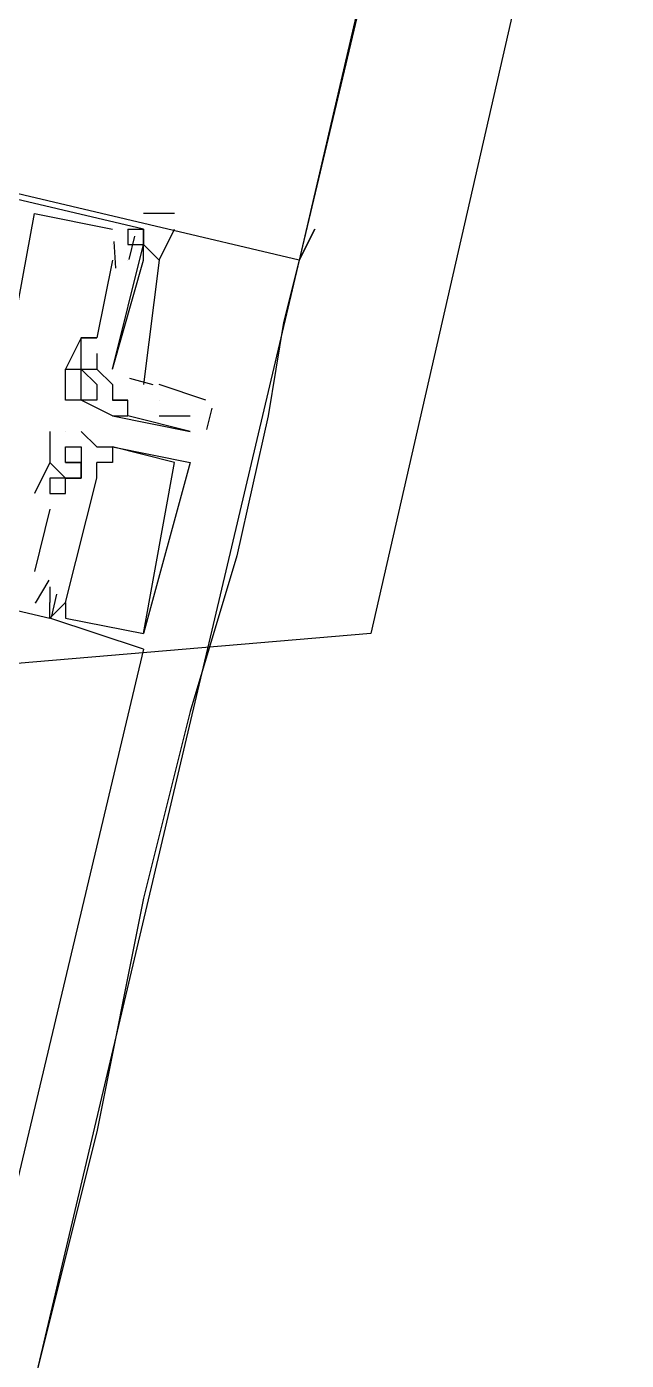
# Model space of a CAD drawing. Header units: feet. Extents: x -84 to 198, y -22 to 181.
# Drawn here: x 135.033 to 135.547, y 105.155 to 106.298 of the extents above; entities that cross this region are included whole.
import ezdxf

# ---------------------------------------------------------------- set-up
doc = ezdxf.new("R2010")
doc.units = ezdxf.units.FT
for name, color, linetype in [('A-AREA-UNIDAD', 30, 'CONTINUOUS'), ('A-LINEA', 7, 'CONTINUOUS'), ('A-MURO-CONCRETO', 8, 'CONTINUOUS')]:
    doc.layers.add(name, color=color, linetype=linetype)

msp = doc.modelspace()

# ---------------------------------------------------------------- linework, layer by layer
at = {"layer": 'A-AREA-UNIDAD'}
msp.add_lwpolyline([(135.92, 108.3733), (135.328, 105.7778), (134.272, 105.6889), (134.24, 106.0444), (121.312, 109.0133), (121.28, 110.1333), (121.6, 111.4133), (118.752, 112.0533), (118.592, 112.3378), (112.56, 113.7244), (109.632, 101.6533), (108.56, 101.6533), (99.6, 103.8044), (98.272, 103.8933)], dxfattribs=at)
at = {"layer": 'A-LINEA'}
for p, q in [((135.04, 106.1378), (135.04, 106.1378)), ((135.04, 106.1378), (135.04, 106.1378)), ((135.04, 106.1378), (135.04, 106.1378)), ((135.04, 106.1378), (135.04, 106.1378)), ((135.04, 106.1378), (135.04, 106.1378)), ((135.04, 106.1378), (135.04, 106.1378)), ((135.16, 106.1378), (135.1333, 106.1378)), ((135.16, 106.1378), (135.1333, 106.1378)), ((135.1067, 106.1244), (135.1067, 106.1244)), ((135.1067, 106.1244), (135.1067, 106.1244)), ((135.1067, 106.1244), (135.1067, 106.1244)), ((135.1067, 106.1244), (135.1067, 106.1244)), ((135.1067, 106.1244), (135.1067, 106.1244)), ((135.1067, 106.1244), (135.1067, 106.1244)), ((135.12, 106.1244), (135.12, 106.1244)), ((135.12, 106.1244), (135.12, 106.1244)), ((135.12, 106.1244), (135.12, 106.1244)), ((135.12, 106.1244), (135.12, 106.1244)), ((135.12, 106.1244), (135.12, 106.1244)), ((135.12, 106.1244), (135.12, 106.1244)), ((135.1333, 106.1244), (135.1333, 106.1244)), ((135.1333, 106.1244), (135.1333, 106.1244)), ((135.1333, 106.1244), (135.1333, 106.1244)), ((135.1333, 106.1244), (135.1333, 106.1244)), ((135.1333, 106.1244), (135.1333, 106.1244)), ((135.1333, 106.1244), (135.1333, 106.1244)), ((135.1333, 106.1244), (135.1333, 106.1244)), ((135.1333, 106.1244), (135.1333, 106.1244)), ((135.1333, 106.1244), (135.1333, 106.1244)), ((135.1333, 106.1244), (135.1333, 106.1244)), ((135.1333, 106.1244), (135.1333, 106.1244)), ((135.1333, 106.1244), (135.1333, 106.1244)), ((135.1333, 106.1244), (135.1333, 106.1244)), ((135.1333, 106.1244), (135.1333, 106.1244)), ((135.1067, 106.1111), (135.1067, 106.1111)), ((135.1067, 106.1111), (135.1067, 106.1111)), ((135.1067, 106.1111), (135.1067, 106.1111)), ((135.1067, 106.1111), (135.1067, 106.1111)), ((135.1067, 106.1111), (135.1067, 106.1111)), ((135.1067, 106.1111), (135.1067, 106.1111)), ((135.1079, 106.1136), (135.1095, 106.0909)), ((135.1079, 106.1136), (135.1095, 106.0909)), ((135.1079, 106.1136), (135.1095, 106.0909)), ((135.1079, 106.1136), (135.1095, 106.0909)), ((135.1079, 106.1136), (135.1095, 106.0909)), ((135.1079, 106.1136), (135.1095, 106.0909)), ((135.12, 106.1111), (135.12, 106.1111)), ((135.12, 106.1111), (135.12, 106.1111)), ((135.12, 106.1111), (135.12, 106.1111)), ((135.12, 106.1111), (135.12, 106.1111)), ((135.12, 106.1111), (135.12, 106.1111)), ((135.12, 106.1111), (135.12, 106.1111)), ((135.12, 106.1111), (135.12, 106.1111)), ((135.12, 106.1111), (135.12, 106.1111)), ((135.12, 106.1111), (135.12, 106.1111)), ((135.12, 106.1111), (135.12, 106.1111)), ((135.12, 106.1111), (135.12, 106.1111)), ((135.12, 106.1111), (135.12, 106.1111)), ((135.1257, 106.1184), (135.1209, 106.0984)), ((135.1257, 106.1184), (135.1209, 106.0984)), ((135.1257, 106.1184), (135.1209, 106.0984)), ((135.1257, 106.1184), (135.1209, 106.0984)), ((135.1257, 106.1184), (135.1209, 106.0984)), ((135.1257, 106.1184), (135.1209, 106.0984)), ((135.1333, 106.1111), (135.1333, 106.1111)), ((135.1333, 106.1111), (135.1333, 106.1111)), ((135.1333, 106.1111), (135.1333, 106.1111)), ((135.1333, 106.1111), (135.1333, 106.1111)), ((135.1333, 106.1111), (135.1333, 106.1111)), ((135.1333, 106.1111), (135.1333, 106.1111)), ((135.1333, 106.1111), (135.1333, 106.1111)), ((135.1333, 106.1111), (135.1333, 106.1111)), ((135.1333, 106.1111), (135.1333, 106.1111)), ((135.1333, 106.1111), (135.1333, 106.1111)), ((135.1333, 106.1111), (135.1333, 106.1111)), ((135.1333, 106.1111), (135.1333, 106.1111)), ((135.2667, 106.0978), (132.2533, 93.3378)), ((135.1067, 106.0978), (135.0933, 106.0311)), ((135.1067, 106.0978), (135.0933, 106.0311)), ((135.1067, 106.0978), (135.0933, 106.0311)), ((135.1067, 106.0978), (135.0933, 106.0311)), ((135.1067, 106.0978), (135.0933, 106.0311)), ((135.1067, 106.0978), (135.0933, 106.0311)), ((135.1067, 106.0978), (135.1067, 106.0978)), ((135.1067, 106.0978), (135.1067, 106.0978)), ((135.1067, 106.0978), (135.1067, 106.0978)), ((135.1067, 106.0978), (135.1067, 106.0978)), ((135.1067, 106.0978), (135.1067, 106.0978)), ((135.1067, 106.0978), (135.1067, 106.0978)), ((135.12, 106.0978), (135.12, 106.0978)), ((135.12, 106.0978), (135.12, 106.0978)), ((135.12, 106.0978), (135.12, 106.0978)), ((135.12, 106.0978), (135.12, 106.0978)), ((135.12, 106.0978), (135.12, 106.0978)), ((135.12, 106.0978), (135.12, 106.0978)), ((135.12, 106.0978), (135.12, 106.0978)), ((135.12, 106.0978), (135.12, 106.0978)), ((135.12, 106.0978), (135.12, 106.0978)), ((135.12, 106.0978), (135.12, 106.0978)), ((135.12, 106.0978), (135.12, 106.0978)), ((135.12, 106.0978), (135.12, 106.0978)), ((135.1333, 106.0978), (135.1333, 106.0978)), ((135.1333, 106.0978), (135.1333, 106.0978)), ((135.1333, 106.0978), (135.1333, 106.0978)), ((135.1333, 106.0978), (135.1333, 106.0978)), ((135.1333, 106.0978), (135.1333, 106.0978)), ((135.1333, 106.0978), (135.1333, 106.0978)), ((135.1333, 106.0978), (135.1333, 106.0978)), ((135.1333, 106.0978), (135.1333, 106.0978)), ((135.1333, 106.0978), (135.1333, 106.0978)), ((135.1333, 106.0978), (135.1333, 106.0978)), ((135.1333, 106.0978), (135.1333, 106.0978)), ((135.1333, 106.0978), (135.1333, 106.0978)), ((135.08, 106.0311), (135.08, 106.0311)), ((135.08, 106.0311), (135.08, 106.0311)), ((135.08, 106.0311), (135.08, 106.0311)), ((135.08, 106.0311), (135.08, 106.0311)), ((135.08, 106.0311), (135.08, 106.0311)), ((135.08, 106.0311), (135.08, 106.0311)), ((135.08, 106.0311), (135.08, 106.0311)), ((135.08, 106.0311), (135.08, 106.0311)), ((135.08, 106.0311), (135.08, 106.0311)), ((135.08, 106.0311), (135.08, 106.0311)), ((135.08, 106.0311), (135.08, 106.0311)), ((135.08, 106.0311), (135.08, 106.0311)), ((135.0933, 106.0311), (135.0933, 106.0311)), ((135.0933, 106.0311), (135.0933, 106.0311)), ((135.0933, 106.0311), (135.0933, 106.0311)), ((135.0933, 106.0311), (135.0933, 106.0311)), ((135.0933, 106.0311), (135.0933, 106.0311)), ((135.0933, 106.0311), (135.0933, 106.0311)), ((135.0933, 106.0311), (135.0933, 106.0311)), ((135.0933, 106.0311), (135.0933, 106.0311)), ((135.0933, 106.0311), (135.0933, 106.0311)), ((135.0933, 106.0311), (135.0933, 106.0311)), ((135.0933, 106.0311), (135.0933, 106.0311)), ((135.0933, 106.0311), (135.0933, 106.0311)), ((135.08, 106.0178), (135.08, 106.0178)), ((135.08, 106.0178), (135.08, 106.0178)), ((135.08, 106.0178), (135.08, 106.0178)), ((135.08, 106.0178), (135.08, 106.0178)), ((135.08, 106.0178), (135.08, 106.0178)), ((135.08, 106.0178), (135.08, 106.0178)), ((135.0933, 106.0178), (135.0933, 106.0178)), ((135.0933, 106.0178), (135.0933, 106.0178)), ((135.0933, 106.0178), (135.0933, 106.0178)), ((135.0933, 106.0178), (135.0933, 106.0178)), ((135.0933, 106.0178), (135.0933, 106.0178)), ((135.0933, 106.0178), (135.0933, 106.0178)), ((135.0667, 106.0044), (135.0667, 106.0044)), ((135.0667, 106.0044), (135.0667, 106.0044)), ((135.0667, 106.0044), (135.0667, 106.0044)), ((135.0667, 106.0044), (135.0667, 106.0044)), ((135.0667, 106.0044), (135.0667, 106.0044)), ((135.0667, 106.0044), (135.0667, 106.0044)), ((135.0667, 106.0044), (135.0667, 106.0044)), ((135.0667, 106.0044), (135.0667, 106.0044)), ((135.08, 106.0044), (135.08, 106.0044)), ((135.08, 106.0044), (135.08, 106.0044)), ((135.08, 106.0044), (135.08, 106.0044)), ((135.08, 106.0044), (135.08, 106.0044)), ((135.08, 106.0044), (135.08, 106.0044)), ((135.08, 106.0044), (135.08, 106.0044)), ((135.08, 106.0044), (135.08, 106.0044)), ((135.08, 106.0044), (135.08, 106.0044)), ((135.08, 106.0044), (135.08, 106.0044)), ((135.08, 106.0044), (135.08, 106.0044)), ((135.08, 106.0044), (135.08, 106.0044)), ((135.08, 106.0044), (135.08, 106.0044)), ((135.0933, 106.0044), (135.0933, 106.0044)), ((135.0933, 106.0044), (135.0933, 106.0044)), ((135.0933, 106.0044), (135.0933, 106.0044)), ((135.0933, 106.0044), (135.0933, 106.0044)), ((135.0933, 106.0044), (135.0933, 106.0044)), ((135.0933, 106.0044), (135.0933, 106.0044)), ((135.0933, 106.0044), (135.0933, 106.0044)), ((135.0933, 106.0044), (135.0933, 106.0044)), ((135.1067, 106.0044), (135.1067, 106.0044)), ((135.1067, 106.0044), (135.1067, 106.0044)), ((135.1067, 106.0044), (135.1067, 106.0044)), ((135.1067, 106.0044), (135.1067, 106.0044)), ((135.1067, 106.0044), (135.1067, 106.0044)), ((135.1067, 106.0044), (135.1067, 106.0044)), ((135.1215, 105.9967), (135.1414, 105.9911)), ((135.1215, 105.9967), (135.1414, 105.9911)), ((135.1215, 105.9967), (135.1414, 105.9911)), ((135.1215, 105.9967), (135.1414, 105.9911)), ((135.1215, 105.9967), (135.1414, 105.9911)), ((135.1215, 105.9967), (135.1414, 105.9911)), ((135.0933, 105.9911), (135.0933, 105.9911)), ((135.0933, 105.9911), (135.0933, 105.9911)), ((135.1067, 105.9911), (135.1067, 105.9911)), ((135.1067, 105.9911), (135.1067, 105.9911)), ((135.1067, 105.9911), (135.1067, 105.9911)), ((135.1067, 105.9911), (135.1067, 105.9911)), ((135.1067, 105.9911), (135.1067, 105.9911)), ((135.1067, 105.9911), (135.1067, 105.9911)), ((135.1067, 105.9911), (135.1067, 105.9911)), ((135.1067, 105.9911), (135.1067, 105.9911)), ((135.1867, 105.9778), (135.1467, 105.9911)), ((135.1867, 105.9778), (135.1467, 105.9911)), ((135.0667, 105.9778), (135.0667, 105.9778)), ((135.0667, 105.9778), (135.0667, 105.9778)), ((135.08, 105.9778), (135.08, 105.9778)), ((135.08, 105.9778), (135.08, 105.9778)), ((135.08, 105.9778), (135.08, 105.9778)), ((135.08, 105.9778), (135.08, 105.9778)), ((135.0933, 105.9778), (135.0933, 105.9778)), ((135.0933, 105.9778), (135.0933, 105.9778)), ((135.1067, 105.9778), (135.1067, 105.9778)), ((135.1067, 105.9778), (135.1067, 105.9778)), ((135.1067, 105.9778), (135.1067, 105.9778)), ((135.1067, 105.9778), (135.1067, 105.9778)), ((135.1067, 105.9778), (135.1067, 105.9778)), ((135.1067, 105.9778), (135.1067, 105.9778)), ((135.12, 105.9778), (135.12, 105.9778)), ((135.12, 105.9778), (135.12, 105.9778)), ((135.12, 105.9778), (135.12, 105.9778)), ((135.12, 105.9778), (135.12, 105.9778)), ((135.12, 105.9778), (135.12, 105.9778)), ((135.12, 105.9778), (135.12, 105.9778)), ((135.1467, 105.9778), (135.1467, 105.9778)), ((135.1467, 105.9778), (135.1467, 105.9778)), ((135.1067, 105.9644), (135.1067, 105.9644)), ((135.1067, 105.9644), (135.1067, 105.9644)), ((135.1067, 105.9644), (135.1067, 105.9644)), ((135.1067, 105.9644), (135.1067, 105.9644)), ((135.12, 105.9644), (135.12, 105.9644)), ((135.12, 105.9644), (135.12, 105.9644)), ((135.12, 105.9644), (135.12, 105.9644)), ((135.12, 105.9644), (135.12, 105.9644)), ((135.12, 105.9644), (135.12, 105.9644)), ((135.12, 105.9644), (135.12, 105.9644)), ((135.1467, 105.9644), (135.1733, 105.9644)), ((135.1467, 105.9644), (135.1733, 105.9644)), ((135.1917, 105.971), (135.1873, 105.9527)), ((135.1917, 105.971), (135.1873, 105.9527)), ((135.0533, 105.9511), (135.0533, 105.9511)), ((135.0533, 105.9511), (135.0533, 105.9511)), ((135.0533, 105.9511), (135.0533, 105.9511)), ((135.0533, 105.9511), (135.0533, 105.9511)), ((135.0533, 105.9511), (135.0533, 105.9511)), ((135.0533, 105.9511), (135.0533, 105.9511)), ((135.0667, 105.9511), (135.0667, 105.9511)), ((135.0667, 105.9511), (135.0667, 105.9511)), ((135.0667, 105.9511), (135.0667, 105.9511)), ((135.0667, 105.9511), (135.0667, 105.9511)), ((135.0667, 105.9511), (135.0667, 105.9511)), ((135.0667, 105.9511), (135.0667, 105.9511)), ((135.0667, 105.9511), (135.0667, 105.9511)), ((135.0667, 105.9511), (135.0667, 105.9511)), ((135.0667, 105.9511), (135.0667, 105.9511)), ((135.0667, 105.9511), (135.0667, 105.9511)), ((135.0667, 105.9511), (135.0667, 105.9511)), ((135.0667, 105.9511), (135.0667, 105.9511)), ((135.08, 105.9511), (135.08, 105.9511)), ((135.08, 105.9511), (135.08, 105.9511)), ((135.08, 105.9511), (135.08, 105.9511)), ((135.08, 105.9511), (135.08, 105.9511)), ((135.08, 105.9511), (135.08, 105.9511)), ((135.08, 105.9511), (135.08, 105.9511)), ((135.1733, 105.9511), (135.1733, 105.9511)), ((135.1733, 105.9511), (135.1733, 105.9511)), ((135.0667, 105.9378), (135.0667, 105.9378)), ((135.0667, 105.9378), (135.0667, 105.9378)), ((135.0667, 105.9378), (135.0667, 105.9378)), ((135.0667, 105.9378), (135.0667, 105.9378)), ((135.0667, 105.9378), (135.0667, 105.9378)), ((135.0667, 105.9378), (135.0667, 105.9378)), ((135.08, 105.9378), (135.08, 105.9378)), ((135.08, 105.9378), (135.08, 105.9378)), ((135.08, 105.9378), (135.08, 105.9378)), ((135.08, 105.9378), (135.08, 105.9378)), ((135.08, 105.9378), (135.08, 105.9378)), ((135.08, 105.9378), (135.08, 105.9378)), ((135.0933, 105.9378), (135.0933, 105.9378)), ((135.0933, 105.9378), (135.0933, 105.9378)), ((135.0933, 105.9378), (135.0933, 105.9378)), ((135.0933, 105.9378), (135.0933, 105.9378)), ((135.0933, 105.9378), (135.0933, 105.9378)), ((135.0933, 105.9378), (135.0933, 105.9378)), ((135.1067, 105.9378), (135.1067, 105.9378)), ((135.1067, 105.9378), (135.1067, 105.9378)), ((135.1067, 105.9378), (135.1067, 105.9378)), ((135.1067, 105.9378), (135.1067, 105.9378)), ((135.1067, 105.9378), (135.1067, 105.9378)), ((135.1067, 105.9378), (135.1067, 105.9378)), ((135.1067, 105.9378), (135.1067, 105.9378)), ((135.1067, 105.9378), (135.1067, 105.9378)), ((135.1067, 105.9378), (135.1067, 105.9378)), ((135.1067, 105.9378), (135.1067, 105.9378)), ((135.1067, 105.9378), (135.1067, 105.9378)), ((135.1067, 105.9378), (135.1067, 105.9378)), ((135.0533, 105.9244), (135.0533, 105.9244)), ((135.0533, 105.9244), (135.0533, 105.9244)), ((135.0533, 105.9244), (135.0533, 105.9244)), ((135.0533, 105.9244), (135.0533, 105.9244)), ((135.0533, 105.9244), (135.0533, 105.9244)), ((135.0533, 105.9244), (135.0533, 105.9244)), ((135.0533, 105.9244), (135.0533, 105.9244)), ((135.0533, 105.9244), (135.0533, 105.9244)), ((135.0533, 105.9244), (135.0533, 105.9244)), ((135.0533, 105.9244), (135.0533, 105.9244)), ((135.0533, 105.9244), (135.0533, 105.9244)), ((135.0533, 105.9244), (135.0533, 105.9244)), ((135.0667, 105.9244), (135.0667, 105.9244)), ((135.0667, 105.9244), (135.0667, 105.9244)), ((135.0667, 105.9244), (135.0667, 105.9244)), ((135.0667, 105.9244), (135.0667, 105.9244)), ((135.0667, 105.9244), (135.0667, 105.9244)), ((135.0667, 105.9244), (135.0667, 105.9244)), ((135.0667, 105.9244), (135.0667, 105.9244)), ((135.0667, 105.9244), (135.0667, 105.9244)), ((135.0667, 105.9244), (135.0667, 105.9244)), ((135.0667, 105.9244), (135.0667, 105.9244)), ((135.0667, 105.9244), (135.0667, 105.9244)), ((135.0667, 105.9244), (135.0667, 105.9244)), ((135.08, 105.9244), (135.08, 105.9244)), ((135.08, 105.9244), (135.08, 105.9244)), ((135.08, 105.9244), (135.08, 105.9244)), ((135.08, 105.9244), (135.08, 105.9244)), ((135.08, 105.9244), (135.08, 105.9244)), ((135.08, 105.9244), (135.08, 105.9244)), ((135.08, 105.9244), (135.08, 105.9244)), ((135.08, 105.9244), (135.08, 105.9244)), ((135.08, 105.9244), (135.08, 105.9244)), ((135.08, 105.9244), (135.08, 105.9244)), ((135.08, 105.9244), (135.08, 105.9244)), ((135.08, 105.9244), (135.08, 105.9244)), ((135.08, 105.9244), (135.08, 105.9244)), ((135.08, 105.9244), (135.08, 105.9244)), ((135.08, 105.9244), (135.08, 105.9244)), ((135.08, 105.9244), (135.08, 105.9244)), ((135.08, 105.9244), (135.08, 105.9244)), ((135.08, 105.9244), (135.08, 105.9244)), ((135.08, 105.9244), (135.08, 105.9244)), ((135.08, 105.9244), (135.08, 105.9244)), ((135.08, 105.9244), (135.08, 105.9244)), ((135.08, 105.9244), (135.08, 105.9244)), ((135.08, 105.9244), (135.08, 105.9244)), ((135.08, 105.9244), (135.08, 105.9244)), ((135.0933, 105.9111), (135.0933, 105.9244)), ((135.0933, 105.9244), (135.0933, 105.9244)), ((135.0933, 105.9111), (135.0933, 105.9244)), ((135.0933, 105.9244), (135.0933, 105.9244)), ((135.0933, 105.9111), (135.0933, 105.9244)), ((135.0933, 105.9244), (135.0933, 105.9244)), ((135.0933, 105.9111), (135.0933, 105.9244)), ((135.0933, 105.9244), (135.0933, 105.9244)), ((135.0933, 105.9111), (135.0933, 105.9244)), ((135.0933, 105.9244), (135.0933, 105.9244)), ((135.0933, 105.9111), (135.0933, 105.9244)), ((135.0933, 105.9244), (135.0933, 105.9244)), ((135.1067, 105.9244), (135.1067, 105.9244)), ((135.1067, 105.9244), (135.1067, 105.9244)), ((135.1067, 105.9244), (135.1067, 105.9244)), ((135.1067, 105.9244), (135.1067, 105.9244)), ((135.1067, 105.9244), (135.1067, 105.9244)), ((135.1067, 105.9244), (135.1067, 105.9244)), ((135.16, 105.9244), (135.16, 105.9244)), ((135.16, 105.9244), (135.16, 105.9244)), ((135.16, 105.9244), (135.16, 105.9244)), ((135.16, 105.9244), (135.16, 105.9244)), ((135.16, 105.9244), (135.16, 105.9244)), ((135.16, 105.9244), (135.16, 105.9244)), ((135.1733, 105.9244), (135.1733, 105.9244)), ((135.1733, 105.9244), (135.1733, 105.9244)), ((135.1733, 105.9244), (135.1733, 105.9244)), ((135.1733, 105.9244), (135.1733, 105.9244)), ((135.1733, 105.9244), (135.1733, 105.9244)), ((135.1733, 105.9244), (135.1733, 105.9244)), ((135.0533, 105.9111), (135.0533, 105.9111)), ((135.0533, 105.9111), (135.0533, 105.9111)), ((135.0533, 105.9111), (135.0533, 105.9111)), ((135.0533, 105.9111), (135.0533, 105.9111)), ((135.0533, 105.9111), (135.0533, 105.9111)), ((135.0533, 105.9111), (135.0533, 105.9111)), ((135.0533, 105.9111), (135.0533, 105.9111)), ((135.0533, 105.9111), (135.0533, 105.9111)), ((135.0533, 105.9111), (135.0533, 105.9111)), ((135.0533, 105.9111), (135.0533, 105.9111)), ((135.0533, 105.9111), (135.0533, 105.9111)), ((135.0533, 105.9111), (135.0533, 105.9111)), ((135.0667, 105.8044), (135.0933, 105.9111)), ((135.0667, 105.9111), (135.0667, 105.9111)), ((135.0667, 105.9111), (135.0667, 105.9111)), ((135.0667, 105.9111), (135.0667, 105.9111)), ((135.0667, 105.8044), (135.0933, 105.9111)), ((135.0667, 105.9111), (135.0667, 105.9111)), ((135.0667, 105.9111), (135.0667, 105.9111)), ((135.0667, 105.9111), (135.0667, 105.9111)), ((135.0667, 105.8044), (135.0933, 105.9111)), ((135.0667, 105.9111), (135.0667, 105.9111)), ((135.0667, 105.9111), (135.0667, 105.9111)), ((135.0667, 105.9111), (135.0667, 105.9111)), ((135.0667, 105.8044), (135.0933, 105.9111)), ((135.0667, 105.9111), (135.0667, 105.9111)), ((135.0667, 105.9111), (135.0667, 105.9111)), ((135.0667, 105.9111), (135.0667, 105.9111)), ((135.0667, 105.8044), (135.0933, 105.9111)), ((135.0667, 105.9111), (135.0667, 105.9111)), ((135.0667, 105.9111), (135.0667, 105.9111)), ((135.0667, 105.9111), (135.0667, 105.9111)), ((135.0667, 105.8044), (135.0933, 105.9111)), ((135.0667, 105.9111), (135.0667, 105.9111)), ((135.0667, 105.9111), (135.0667, 105.9111)), ((135.0667, 105.9111), (135.0667, 105.9111)), ((135.08, 105.9111), (135.08, 105.9111)), ((135.08, 105.9111), (135.08, 105.9111)), ((135.08, 105.9111), (135.08, 105.9111)), ((135.08, 105.9111), (135.08, 105.9111)), ((135.08, 105.9111), (135.08, 105.9111)), ((135.08, 105.9111), (135.08, 105.9111)), ((135.08, 105.9111), (135.08, 105.9111)), ((135.08, 105.9111), (135.08, 105.9111)), ((135.08, 105.9111), (135.08, 105.9111)), ((135.08, 105.9111), (135.08, 105.9111)), ((135.08, 105.9111), (135.08, 105.9111)), ((135.08, 105.9111), (135.08, 105.9111)), ((135.08, 105.9111), (135.08, 105.9111)), ((135.08, 105.9111), (135.08, 105.9111)), ((135.08, 105.9111), (135.08, 105.9111)), ((135.08, 105.9111), (135.08, 105.9111)), ((135.08, 105.9111), (135.08, 105.9111)), ((135.08, 105.9111), (135.08, 105.9111)), ((135.08, 105.9111), (135.08, 105.9111)), ((135.08, 105.9111), (135.08, 105.9111)), ((135.08, 105.9111), (135.08, 105.9111)), ((135.08, 105.9111), (135.08, 105.9111)), ((135.08, 105.9111), (135.08, 105.9111)), ((135.08, 105.9111), (135.08, 105.9111)), ((135.08, 105.9111), (135.08, 105.9111)), ((135.08, 105.9111), (135.08, 105.9111)), ((135.08, 105.9111), (135.08, 105.9111)), ((135.08, 105.9111), (135.08, 105.9111)), ((135.08, 105.9111), (135.08, 105.9111)), ((135.08, 105.9111), (135.08, 105.9111)), ((135.0933, 105.9111), (135.0933, 105.9111)), ((135.0933, 105.9111), (135.0933, 105.9111)), ((135.0933, 105.9111), (135.0933, 105.9111)), ((135.0933, 105.9111), (135.0933, 105.9111)), ((135.0933, 105.9111), (135.0933, 105.9111)), ((135.0933, 105.9111), (135.0933, 105.9111)), ((135.0933, 105.9111), (135.0933, 105.9111)), ((135.0933, 105.9111), (135.0933, 105.9111)), ((135.0933, 105.9111), (135.0933, 105.9111)), ((135.0933, 105.9111), (135.0933, 105.9111)), ((135.0933, 105.9111), (135.0933, 105.9111)), ((135.0933, 105.9111), (135.0933, 105.9111)), ((135.04, 105.8978), (135.04, 105.8978)), ((135.04, 105.8978), (135.04, 105.8978)), ((135.04, 105.8978), (135.04, 105.8978)), ((135.04, 105.8978), (135.04, 105.8978)), ((135.04, 105.8978), (135.04, 105.8978)), ((135.04, 105.8978), (135.04, 105.8978)), ((135.0533, 105.8978), (135.0533, 105.8978)), ((135.0533, 105.8978), (135.0533, 105.8978)), ((135.0533, 105.8978), (135.0533, 105.8978)), ((135.0533, 105.8978), (135.0533, 105.8978)), ((135.0533, 105.8978), (135.0533, 105.8978)), ((135.0533, 105.8978), (135.0533, 105.8978)), ((135.0533, 105.8978), (135.0533, 105.8978)), ((135.0533, 105.8978), (135.0533, 105.8978)), ((135.0533, 105.8978), (135.0533, 105.8978)), ((135.0533, 105.8978), (135.0533, 105.8978)), ((135.0533, 105.8978), (135.0533, 105.8978)), ((135.0533, 105.8978), (135.0533, 105.8978)), ((135.0667, 105.8978), (135.0667, 105.8978)), ((135.0667, 105.8978), (135.0667, 105.8978)), ((135.0667, 105.8978), (135.0667, 105.8978)), ((135.0667, 105.8978), (135.0667, 105.8978)), ((135.0667, 105.8978), (135.0667, 105.8978)), ((135.0667, 105.8978), (135.0667, 105.8978)), ((135.0533, 105.8844), (135.04, 105.8311)), ((135.0533, 105.8844), (135.04, 105.8311)), ((135.0533, 105.8844), (135.04, 105.8311)), ((135.0533, 105.8844), (135.04, 105.8311)), ((135.0533, 105.8844), (135.04, 105.8311)), ((135.0533, 105.8844), (135.04, 105.8311)), ((135.0533, 105.8844), (135.0533, 105.8844)), ((135.0533, 105.8844), (135.0533, 105.8844)), ((135.0533, 105.8844), (135.0533, 105.8844)), ((135.0533, 105.8844), (135.0533, 105.8844)), ((135.0533, 105.8844), (135.0533, 105.8844)), ((135.0533, 105.8844), (135.0533, 105.8844)), ((135.04, 105.8311), (135.04, 105.8311)), ((135.04, 105.8311), (135.04, 105.8311)), ((135.04, 105.8311), (135.04, 105.8311)), ((135.04, 105.8311), (135.04, 105.8311)), ((135.04, 105.8311), (135.04, 105.8311)), ((135.04, 105.8311), (135.04, 105.8311)), ((135.0522, 105.8235), (135.0406, 105.804)), ((135.0522, 105.8235), (135.0406, 105.804)), ((135.0522, 105.8235), (135.0406, 105.804)), ((135.0522, 105.8235), (135.0406, 105.804)), ((135.0522, 105.8235), (135.0406, 105.804)), ((135.0522, 105.8235), (135.0406, 105.804)), ((135.0533, 105.8178), (135.0533, 105.8178)), ((135.0533, 105.8178), (135.0533, 105.8178)), ((135.0533, 105.8178), (135.0533, 105.8178)), ((135.0533, 105.8178), (135.0533, 105.8178)), ((135.0533, 105.8178), (135.0533, 105.8178)), ((135.0533, 105.8178), (135.0533, 105.8178)), ((135.04, 105.8044), (135.04, 105.8044)), ((135.04, 105.8044), (135.04, 105.8044)), ((135.04, 105.8044), (135.04, 105.8044)), ((135.04, 105.8044), (135.04, 105.8044)), ((135.04, 105.8044), (135.04, 105.8044)), ((135.04, 105.8044), (135.04, 105.8044)), ((135.04, 105.8044), (135.04, 105.8044)), ((135.04, 105.8044), (135.04, 105.8044)), ((135.04, 105.8044), (135.04, 105.8044)), ((135.04, 105.8044), (135.04, 105.8044)), ((135.04, 105.8044), (135.04, 105.8044)), ((135.04, 105.8044), (135.04, 105.8044)), ((135.0533, 105.8044), (135.0533, 105.8044)), ((135.0533, 105.8044), (135.0533, 105.8044)), ((135.0533, 105.8044), (135.0533, 105.8044)), ((135.0533, 105.8044), (135.0533, 105.8044)), ((135.0533, 105.8044), (135.0533, 105.8044)), ((135.0533, 105.8044), (135.0533, 105.8044)), ((135.0533, 105.8044), (135.0533, 105.8044)), ((135.0533, 105.8044), (135.0533, 105.8044)), ((135.0533, 105.8044), (135.0533, 105.8044)), ((135.0533, 105.8044), (135.0533, 105.8044)), ((135.0533, 105.8044), (135.0533, 105.8044)), ((135.0533, 105.8044), (135.0533, 105.8044)), ((135.059, 105.8117), (135.0543, 105.7917)), ((135.059, 105.8117), (135.0543, 105.7917)), ((135.059, 105.8117), (135.0543, 105.7917)), ((135.059, 105.8117), (135.0543, 105.7917)), ((135.059, 105.8117), (135.0543, 105.7917)), ((135.059, 105.8117), (135.0543, 105.7917)), ((135.0667, 105.8044), (135.0667, 105.8044)), ((135.0667, 105.8044), (135.0667, 105.8044)), ((135.0667, 105.8044), (135.0667, 105.8044)), ((135.0667, 105.8044), (135.0667, 105.8044)), ((135.0667, 105.8044), (135.0667, 105.8044)), ((135.0667, 105.8044), (135.0667, 105.8044)), ((135.0667, 105.8044), (135.0667, 105.8044)), ((135.0667, 105.8044), (135.0667, 105.8044)), ((135.0667, 105.8044), (135.0667, 105.8044)), ((135.0667, 105.8044), (135.0667, 105.8044)), ((135.0667, 105.8044), (135.0667, 105.8044)), ((135.0667, 105.8044), (135.0667, 105.8044)), ((135.0533, 105.7911), (135.0533, 105.7911)), ((135.0533, 105.7911), (135.0533, 105.7911)), ((135.0533, 105.7911), (135.0533, 105.7911)), ((135.0533, 105.7911), (135.0533, 105.7911)), ((135.0533, 105.7911), (135.0533, 105.7911)), ((135.0533, 105.7911), (135.0533, 105.7911)), ((135.0533, 105.7911), (135.0533, 105.7911)), ((135.0533, 105.7911), (135.0533, 105.7911)), ((135.0533, 105.7911), (135.0533, 105.7911)), ((135.0533, 105.7911), (135.0533, 105.7911)), ((135.0533, 105.7911), (135.0533, 105.7911)), ((135.0533, 105.7911), (135.0533, 105.7911)), ((135.0533, 105.7911), (135.0533, 105.7911)), ((135.0533, 105.7911), (135.0533, 105.7911)), ((135.0533, 105.7911), (135.0533, 105.7911)), ((135.0533, 105.7911), (135.0533, 105.7911)), ((135.0533, 105.7911), (135.0533, 105.7911)), ((135.0533, 105.7911), (135.0533, 105.7911)), ((135.0667, 105.7911), (135.0667, 105.7911)), ((135.0667, 105.7911), (135.0667, 105.7911)), ((135.0667, 105.7911), (135.0667, 105.7911)), ((135.0667, 105.7911), (135.0667, 105.7911)), ((135.0667, 105.7911), (135.0667, 105.7911)), ((135.0667, 105.7911), (135.0667, 105.7911)), ((135.1333, 105.7778), (135.1333, 105.7778)), ((135.1333, 105.7778), (135.1333, 105.7778)), ((135.1333, 105.7778), (135.1333, 105.7778)), ((135.1333, 105.7778), (135.1333, 105.7778)), ((135.1333, 105.7778), (135.1333, 105.7778)), ((135.1333, 105.7778), (135.1333, 105.7778)), ((135.1333, 105.7778), (135.1333, 105.7778)), ((135.1333, 105.7778), (135.1333, 105.7778)), ((135.1333, 105.7778), (135.1333, 105.7778)), ((135.1333, 105.7778), (135.1333, 105.7778)), ((135.1333, 105.7778), (135.1333, 105.7778)), ((135.1333, 105.7778), (135.1333, 105.7778)), ((135.1333, 105.7644), (133.36, 98.2978)), ((135.1333, 105.7644), (133.36, 98.2978)), ((135.1333, 105.7644), (135.1333, 105.7644)), ((135.1333, 105.7644), (135.1333, 105.7644)), ((135.1333, 105.7644), (135.1333, 105.7644)), ((135.1333, 105.7644), (135.1333, 105.7644)), ((135.1333, 105.7644), (135.1333, 105.7644)), ((135.1333, 105.7644), (135.1333, 105.7644))]:
    msp.add_line(p, q, dxfattribs=at)
for points in [[(131.1067, 110.1644), (135.96, 109.0178), (135.2667, 106.0978), (130.4133, 107.2444), (131.1067, 110.1644)], [(135.12, 106.1244), (135.1333, 106.1244), (135.1333, 106.1111), (135.1333, 106.1244), (134.4533, 106.2844), (134.4267, 106.1378)], [(135.12, 106.1244), (135.1333, 106.1244), (135.1333, 106.1111), (135.1333, 106.1244), (134.4533, 106.2844), (134.4267, 106.1378)], [(135.12, 106.1244), (135.1333, 106.1244), (135.1333, 106.1111), (135.1333, 106.1244), (134.4533, 106.2844), (134.4267, 106.1378)], [(135.12, 106.1244), (135.1333, 106.1244), (135.1333, 106.1111), (135.1333, 106.1244), (134.4533, 106.2844), (134.4267, 106.1378)], [(135.12, 106.1244), (135.1333, 106.1244), (135.1333, 106.1111), (135.1333, 106.1244), (134.4533, 106.2844), (134.4267, 106.1378)], [(135.12, 106.1244), (135.1333, 106.1244), (135.1333, 106.1111), (135.1333, 106.1244), (134.4533, 106.2844), (134.4267, 106.1378)], [(135, 105.9911), (135.0133, 105.9911), (135.04, 106.1378), (135.1067, 106.1244)], [(135, 105.9911), (135.0133, 105.9911), (135.04, 106.1378), (135.1067, 106.1244)], [(135, 105.9911), (135.0133, 105.9911), (135.04, 106.1378), (135.1067, 106.1244)], [(135, 105.9911), (135.0133, 105.9911), (135.04, 106.1378), (135.1067, 106.1244)], [(135, 105.9911), (135.0133, 105.9911), (135.04, 106.1378), (135.1067, 106.1244)], [(135, 105.9911), (135.0133, 105.9911), (135.04, 106.1378), (135.1067, 106.1244)], [(135.2667, 106.0978), (135.28, 106.1244), (135.2667, 106.0978), (135.2533, 106.0444), (135.24, 105.9644), (135.2133, 105.8444), (135.1733, 105.7111), (135.1333, 105.5511), (135.0933, 105.3511), (135.04, 105.1378), (134.9867, 104.8844), (134.92, 104.6178), (134.8533, 104.3111), (134.7733, 103.9778), (134.68, 103.6178), (134.5867, 103.2444), (134.4933, 102.8311), (134.3867, 102.3911)], [(135.12, 106.1244), (135.12, 106.1111), (135.1333, 106.1111), (135.1467, 106.0978), (135.16, 106.1244)], [(135.12, 106.1244), (135.12, 106.1111), (135.1333, 106.1111), (135.1467, 106.0978), (135.16, 106.1244)], [(135.1333, 106.1244), (135.1333, 106.1111), (135.1333, 106.1244)], [(135.1333, 106.1244), (135.1333, 106.1111), (135.1333, 106.1244)], [(135.1067, 106.0044), (135.1333, 106.1111), (135.1467, 106.0978), (135.1333, 105.9911)], [(135.1067, 106.0044), (135.1333, 106.0978), (135.1333, 106.1111)], [(135.1067, 106.0044), (135.1333, 106.1111), (135.1467, 106.0978), (135.1333, 105.9911)], [(135.1067, 106.0044), (135.1333, 106.0978), (135.1333, 106.1111)], [(135.1067, 106.0044), (135.1333, 106.1111), (135.1467, 106.0978), (135.1333, 105.9911)], [(135.1067, 106.0044), (135.1333, 106.0978), (135.1333, 106.1111)], [(135.1067, 106.0044), (135.1333, 106.1111), (135.1467, 106.0978), (135.1333, 105.9911)], [(135.1067, 106.0044), (135.1333, 106.0978), (135.1333, 106.1111)], [(135.1067, 106.0044), (135.1333, 106.1111), (135.1467, 106.0978), (135.1333, 105.9911)], [(135.1067, 106.0044), (135.1333, 106.0978), (135.1333, 106.1111)], [(135.1067, 106.0044), (135.1333, 106.1111), (135.1467, 106.0978), (135.1333, 105.9911)], [(135.1067, 106.0044), (135.1333, 106.0978), (135.1333, 106.1111)], [(134.4133, 106.0978), (134.3733, 105.9511), (135.0533, 105.7911), (135.0533, 105.8044), (135.0533, 105.8044)], [(134.4133, 106.0978), (134.3733, 105.9511), (135.0533, 105.7911), (135.0533, 105.8044), (135.0533, 105.8044)], [(134.4133, 106.0978), (134.3733, 105.9511), (135.0533, 105.7911), (135.0533, 105.8044), (135.0533, 105.8044)], [(134.4133, 106.0978), (134.3733, 105.9511), (135.0533, 105.7911), (135.0533, 105.8044), (135.0533, 105.8044)], [(134.4133, 106.0978), (134.3733, 105.9511), (135.0533, 105.7911), (135.0533, 105.8044), (135.0533, 105.8044)], [(134.4133, 106.0978), (134.3733, 105.9511), (135.0533, 105.7911), (135.0533, 105.8044), (135.0533, 105.8044)], [(135.0933, 106.0311), (135.08, 106.0311), (135.0667, 106.0044), (135.08, 106.0044), (135.08, 106.0178), (135.08, 106.0311), (135.0933, 106.0311)], [(135.0933, 106.0311), (135.08, 106.0311), (135.0667, 106.0044), (135.08, 106.0044), (135.08, 106.0178), (135.08, 106.0311), (135.0933, 106.0311)], [(135.0933, 106.0311), (135.08, 106.0311), (135.0667, 106.0044), (135.08, 106.0044), (135.08, 106.0178), (135.08, 106.0311), (135.0933, 106.0311)], [(135.0933, 106.0311), (135.08, 106.0311), (135.0667, 106.0044), (135.08, 106.0044), (135.08, 106.0178), (135.08, 106.0311), (135.0933, 106.0311)], [(135.0933, 106.0311), (135.08, 106.0311), (135.0667, 106.0044), (135.08, 106.0044), (135.08, 106.0178), (135.08, 106.0311), (135.0933, 106.0311)], [(135.0933, 106.0311), (135.08, 106.0311), (135.0667, 106.0044), (135.08, 106.0044), (135.08, 106.0178), (135.08, 106.0311), (135.0933, 106.0311)], [(135.0933, 106.0178), (135.0933, 106.0044), (135.1067, 105.9911)], [(135.0933, 106.0178), (135.0933, 106.0044), (135.1067, 105.9911)], [(135.0933, 106.0178), (135.0933, 106.0044), (135.1067, 105.9911)], [(135.0933, 106.0178), (135.0933, 106.0044), (135.1067, 105.9911)], [(135.0933, 106.0178), (135.0933, 106.0044), (135.1067, 105.9911)], [(135.0933, 106.0178), (135.0933, 106.0044), (135.1067, 105.9911)], [(135.1067, 105.9644), (135.08, 105.9778), (135.0667, 105.9778), (135.0667, 106.0044), (135.08, 106.0044), (135.08, 106.0044), (135.08, 106.0044), (135.08, 106.0044), (135.0933, 106.0044), (135.0933, 106.0044), (135.1067, 105.9911), (135.1067, 105.9778), (135.1067, 105.9778), (135.12, 105.9778)], [(135.1067, 105.9644), (135.08, 105.9778), (135.0667, 105.9778), (135.0667, 106.0044), (135.08, 106.0044), (135.08, 106.0044), (135.08, 106.0044), (135.08, 106.0044), (135.0933, 106.0044), (135.0933, 106.0044), (135.1067, 105.9911), (135.1067, 105.9778), (135.1067, 105.9778), (135.12, 105.9778)], [(135.08, 106.0044), (135.0933, 105.9911), (135.0933, 105.9778), (135.08, 105.9778), (135.08, 106.0044)], [(135.08, 106.0044), (135.0933, 105.9911), (135.0933, 105.9778), (135.08, 105.9778), (135.08, 106.0044)], [(135.1067, 105.9644), (135.1067, 105.9644), (135.12, 105.9644), (135.12, 105.9778), (135.1067, 105.9778)], [(135.1067, 105.9644), (135.1067, 105.9644), (135.12, 105.9644), (135.12, 105.9778), (135.1067, 105.9778)], [(135.12, 105.9778), (135.12, 105.9778), (135.12, 105.9778), (135.12, 105.9778)], [(135.12, 105.9778), (135.12, 105.9778), (135.12, 105.9778), (135.12, 105.9778)], [(135.1067, 105.9644), (135.1733, 105.9511), (135.1733, 105.9511), (135.12, 105.9644)], [(135.1067, 105.9644), (135.1733, 105.9511), (135.1733, 105.9511), (135.12, 105.9644)], [(135.0533, 105.9511), (135.0533, 105.9244), (135.0533, 105.9244), (135.0533, 105.9244), (135.0533, 105.9244)], [(135.0533, 105.9511), (135.0533, 105.9244), (135.0533, 105.9244), (135.0533, 105.9244), (135.0533, 105.9244)], [(135.0533, 105.9511), (135.0533, 105.9244), (135.0533, 105.9244), (135.0533, 105.9244), (135.0533, 105.9244)], [(135.0533, 105.9511), (135.0533, 105.9244), (135.0533, 105.9244), (135.0533, 105.9244), (135.0533, 105.9244)], [(135.0533, 105.9511), (135.0533, 105.9244), (135.0533, 105.9244), (135.0533, 105.9244), (135.0533, 105.9244)], [(135.0533, 105.9511), (135.0533, 105.9244), (135.0533, 105.9244), (135.0533, 105.9244), (135.0533, 105.9244)], [(135.08, 105.9511), (135.0933, 105.9378), (135.1067, 105.9378), (135.1733, 105.9244), (135.1333, 105.7778), (135.1333, 105.7778)], [(135.08, 105.9511), (135.0933, 105.9378), (135.1067, 105.9378), (135.1733, 105.9244), (135.1333, 105.7778), (135.1333, 105.7778)], [(135.08, 105.9511), (135.0933, 105.9378), (135.1067, 105.9378), (135.1733, 105.9244), (135.1333, 105.7778), (135.1333, 105.7778)], [(135.08, 105.9511), (135.0933, 105.9378), (135.1067, 105.9378), (135.1733, 105.9244), (135.1333, 105.7778), (135.1333, 105.7778)], [(135.08, 105.9511), (135.0933, 105.9378), (135.1067, 105.9378), (135.1733, 105.9244), (135.1333, 105.7778), (135.1333, 105.7778)], [(135.08, 105.9511), (135.0933, 105.9378), (135.1067, 105.9378), (135.1733, 105.9244), (135.1333, 105.7778), (135.1333, 105.7778)], [(135.1333, 105.7644), (135.0533, 105.7911), (135.0667, 105.8044), (135.0667, 105.7911), (135.1333, 105.7778), (135.1333, 105.7778), (135.16, 105.9244), (135.16, 105.9244), (135.1067, 105.9378), (135.1067, 105.9378), (135.1067, 105.9244), (135.1067, 105.9244), (135.0933, 105.9244), (135.0933, 105.9244)], [(135.1333, 105.7644), (135.0533, 105.7911), (135.0667, 105.8044), (135.0667, 105.7911), (135.1333, 105.7778), (135.1333, 105.7778), (135.16, 105.9244), (135.16, 105.9244), (135.1067, 105.9378), (135.1067, 105.9378), (135.1067, 105.9244), (135.1067, 105.9244), (135.0933, 105.9244), (135.0933, 105.9244)], [(135.1333, 105.7644), (135.0533, 105.7911), (135.0667, 105.8044), (135.0667, 105.7911), (135.1333, 105.7778), (135.1333, 105.7778), (135.16, 105.9244), (135.16, 105.9244), (135.1067, 105.9378), (135.1067, 105.9378), (135.1067, 105.9244), (135.1067, 105.9244), (135.0933, 105.9244), (135.0933, 105.9244)], [(135.1333, 105.7644), (135.0533, 105.7911), (135.0667, 105.8044), (135.0667, 105.7911), (135.1333, 105.7778), (135.1333, 105.7778), (135.16, 105.9244), (135.16, 105.9244), (135.1067, 105.9378), (135.1067, 105.9378), (135.1067, 105.9244), (135.1067, 105.9244), (135.0933, 105.9244), (135.0933, 105.9244)], [(135.1333, 105.7644), (135.0533, 105.7911), (135.0667, 105.8044), (135.0667, 105.7911), (135.1333, 105.7778), (135.1333, 105.7778), (135.16, 105.9244), (135.16, 105.9244), (135.1067, 105.9378), (135.1067, 105.9378), (135.1067, 105.9244), (135.1067, 105.9244), (135.0933, 105.9244), (135.0933, 105.9244)], [(135.1333, 105.7644), (135.0533, 105.7911), (135.0667, 105.8044), (135.0667, 105.7911), (135.1333, 105.7778), (135.1333, 105.7778), (135.16, 105.9244), (135.16, 105.9244), (135.1067, 105.9378), (135.1067, 105.9378), (135.1067, 105.9244), (135.1067, 105.9244), (135.0933, 105.9244), (135.0933, 105.9244)], [(135.0667, 105.9111), (135.0533, 105.9244), (135.04, 105.8978)], [(135.0667, 105.9111), (135.0533, 105.9244), (135.04, 105.8978)], [(135.0667, 105.9111), (135.0533, 105.9244), (135.04, 105.8978)], [(135.0667, 105.9111), (135.0533, 105.9244), (135.04, 105.8978)], [(135.0667, 105.9111), (135.0533, 105.9244), (135.04, 105.8978)], [(135.0667, 105.9111), (135.0533, 105.9244), (135.04, 105.8978)], [(135.0667, 105.9244), (135.08, 105.9244), (135.08, 105.9111), (135.08, 105.9111)], [(135.0667, 105.9244), (135.08, 105.9244), (135.08, 105.9111), (135.08, 105.9111)], [(135.0667, 105.9244), (135.08, 105.9244), (135.08, 105.9111), (135.08, 105.9111)], [(135.0667, 105.9244), (135.08, 105.9244), (135.08, 105.9111), (135.08, 105.9111)], [(135.0667, 105.9244), (135.08, 105.9244), (135.08, 105.9111), (135.08, 105.9111)], [(135.0667, 105.9244), (135.08, 105.9244), (135.08, 105.9111), (135.08, 105.9111)], [(135.08, 105.9244), (135.08, 105.9111), (135.08, 105.9244)], [(135.08, 105.9244), (135.08, 105.9111), (135.08, 105.9244)], [(135.08, 105.9244), (135.08, 105.9111), (135.08, 105.9244)], [(135.08, 105.9244), (135.08, 105.9111), (135.08, 105.9244)], [(135.08, 105.9244), (135.08, 105.9111), (135.08, 105.9244)], [(135.08, 105.9244), (135.08, 105.9111), (135.08, 105.9244)], [(135.08, 105.9244), (135.08, 105.9111), (135.08, 105.9244)], [(135.08, 105.9244), (135.08, 105.9111), (135.08, 105.9244)], [(135.08, 105.9244), (135.08, 105.9111), (135.08, 105.9244)], [(135.08, 105.9244), (135.08, 105.9111), (135.08, 105.9244)], [(135.08, 105.9244), (135.08, 105.9111), (135.08, 105.9244)], [(135.08, 105.9244), (135.08, 105.9111), (135.08, 105.9244)], [(135.08, 105.9111), (135.0667, 105.9111), (135.08, 105.9111)], [(135.08, 105.9111), (135.0667, 105.9111), (135.08, 105.9111)], [(135.08, 105.9111), (135.0667, 105.9111), (135.08, 105.9111)], [(135.08, 105.9111), (135.0667, 105.9111), (135.08, 105.9111)], [(135.08, 105.9111), (135.0667, 105.9111), (135.08, 105.9111)], [(135.08, 105.9111), (135.0667, 105.9111), (135.08, 105.9111)], [(135.0533, 105.8178), (135.0533, 105.8178), (135.0533, 105.8044)], [(135.0533, 105.8178), (135.0533, 105.8178), (135.0533, 105.8044)], [(135.0533, 105.8178), (135.0533, 105.8178), (135.0533, 105.8044)], [(135.0533, 105.8178), (135.0533, 105.8178), (135.0533, 105.8044)], [(135.0533, 105.8178), (135.0533, 105.8178), (135.0533, 105.8044)], [(135.0533, 105.8178), (135.0533, 105.8178), (135.0533, 105.8044)]]:
    msp.add_lwpolyline(points, dxfattribs=at)
for points in [[(135.08, 105.9244), (135.0667, 105.9244), (135.0667, 105.9378), (135.08, 105.9378)], [(135.08, 105.9244), (135.0667, 105.9244), (135.0667, 105.9378), (135.08, 105.9378)], [(135.08, 105.9244), (135.0667, 105.9244), (135.0667, 105.9378), (135.08, 105.9378)], [(135.08, 105.9244), (135.0667, 105.9244), (135.0667, 105.9378), (135.08, 105.9378)], [(135.08, 105.9244), (135.0667, 105.9244), (135.0667, 105.9378), (135.08, 105.9378)], [(135.08, 105.9244), (135.0667, 105.9244), (135.0667, 105.9378), (135.08, 105.9378)], [(135.0667, 105.9111), (135.0533, 105.9111), (135.0533, 105.8978), (135.0667, 105.8978)], [(135.0667, 105.9111), (135.0533, 105.9111), (135.0533, 105.8978), (135.0667, 105.8978)], [(135.0667, 105.9111), (135.0533, 105.9111), (135.0533, 105.8978), (135.0667, 105.8978)], [(135.0667, 105.9111), (135.0533, 105.9111), (135.0533, 105.8978), (135.0667, 105.8978)], [(135.0667, 105.9111), (135.0533, 105.9111), (135.0533, 105.8978), (135.0667, 105.8978)], [(135.0667, 105.9111), (135.0533, 105.9111), (135.0533, 105.8978), (135.0667, 105.8978)]]:
    msp.add_lwpolyline(points, close=True, dxfattribs=at)
at = {"layer": 'A-MURO-CONCRETO'}
msp.add_lwpolyline([(130.4133, 107.2444), (135.5333, 107.2444), (135.2667, 106.0978), (130.4133, 107.2444), (130.4133, 107.2444)], dxfattribs=at)

doc.saveas('drawing.dxf')
